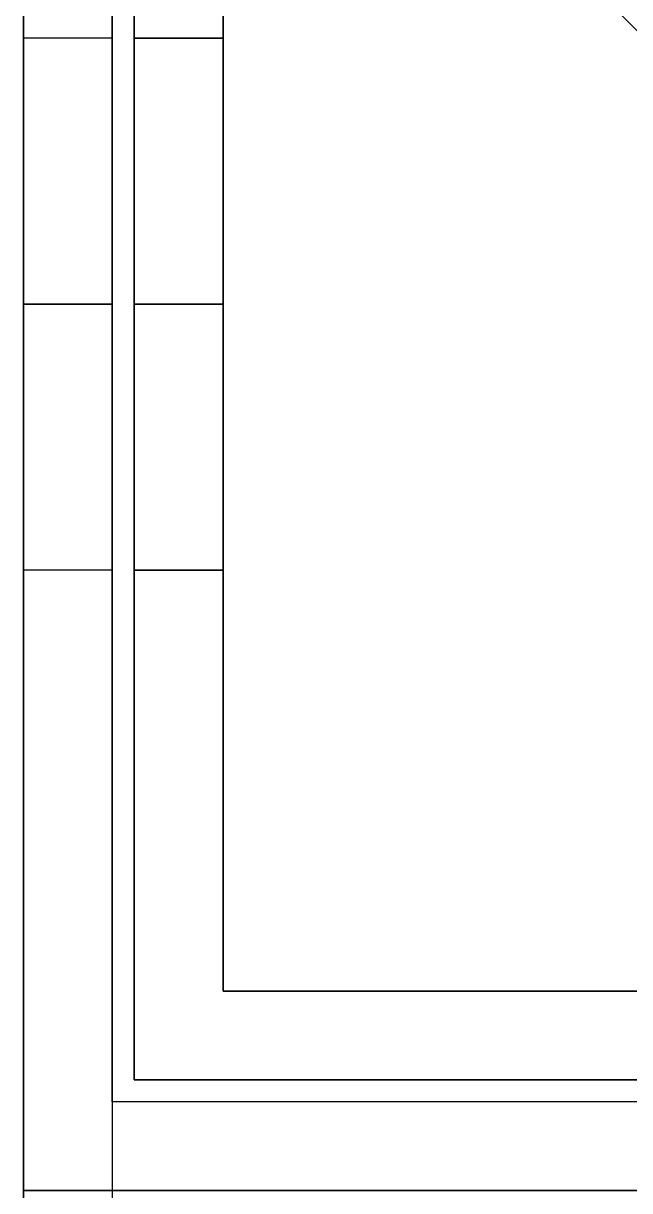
# Model space of a CAD drawing. Header units: millimetres. Extents: x -6529 to 809, y -8611 to 207.
# Drawn here: x -506.97 to -493.31, y 167.37 to 193.7 of the extents above; entities that cross this region are included whole.
import ezdxf

# ---------------------------------------------------------------- set-up
doc = ezdxf.new("R2010")
doc.units = ezdxf.units.MM
doc.header["$MEASUREMENT"] = 0
doc.layers.add('platen', color=7, linetype='Continuous', true_color=0x007f00)
doc.layers.add('staal', color=5, linetype='Continuous', true_color=0x0000ff)

# ---------------------------------------------------------------- blocks, each defined once
blk = doc.blocks.new('top plaat')
at = {"layer": 'platen'}
for points in [[(40, 0), (20, 0), (0, 0)], [(0, 0), (0, 0, 9), (0, 0, 18)], [(40, 0, 18), (20, 0, 18), (0, 0, 18)], [(40, 0, 9), (20, 0, 9), (0, 0, 9)]]:
    blk.add_open_spline(points, degree=2, dxfattribs=at)
for points in [[(0, 0), (0, -309), (0, -618), (0, -927), (0, -1236)], [(0, 0, 18), (0, -309, 18), (0, -618, 18), (0, -927, 18), (0, -1236, 18)], [(0, 0, 9), (0, -309, 9), (0, -618, 9), (0, -927, 9), (0, -1236, 9)]]:
    blk.add_open_spline(points, degree=2, knots=[4655.052018, 4655.052018, 4655.052018, 5274.345164, 5274.345164, 5893.638309, 5893.638309, 5893.638309], dxfattribs=at)
blk = doc.blocks.new('plaat laag')
at = {"layer": 'platen'}
for points in [[(-3.167, -957.995, 600), (-3.759, -1136.994, 600), (-4.351, -1315.993, 600)], [(-4.351, -1315.993, 300), (-4.255, -1286.993, 300), (-4.159, -1257.993, 300)], [(-4.351, -1315.993, 300), (-4.255, -1286.993, 300), (-4.159, -1257.993, 300)], [(-4.351, -1315.993, 600), (4.649, -1316.023, 600), (13.649, -1316.052, 600)], [(-4.351, -1315.993, 600), (-4.351, -1315.993, 450), (-4.351, -1315.993, 300)], [(13.649, -1316.052, 300), (4.649, -1316.023, 300), (-4.351, -1315.993, 300)], [(-4.351, -1315.993, 300), (4.649, -1316.023, 300), (13.649, -1316.052, 300)], [(-4.351, -1315.993, 450), (4.649, -1316.023, 450), (13.649, -1316.052, 450)]]:
    blk.add_open_spline(points, degree=2, dxfattribs=at)

msp = doc.modelspace()

# ---------------------------------------------------------------- linework, layer by layer
at = {"layer": 'staal'}
for p, q in [((-506.974, 207.367), (-466.974, 167.367)), ((-506.974, 207.367), (-466.974, 167.367)), ((-504.974, 193.367, 95.5), (-506.974, 193.367, 95.5)), ((-504.974, 193.367, 170.5), (-506.974, 193.367, 170.5)), ((-504.974, 193.367, 320.5), (-506.974, 193.367, 320.5)), ((-504.974, 193.367, 245.5), (-506.974, 193.367, 245.5)), ((-504.974, 193.367, 470.5), (-506.974, 193.367, 470.5)), ((-504.974, 193.367, 395.5), (-506.974, 193.367, 395.5)), ((-504.974, 193.367, 620.5), (-506.974, 193.367, 620.5)), ((-504.974, 193.367, 545.5), (-506.974, 193.367, 545.5)), ((-504.474, 193.367, 170.5), (-502.474, 193.367, 170.5)), ((-504.474, 193.367, 95.5), (-502.474, 193.367, 95.5)), ((-502.474, 193.367, 545.5), (-504.474, 193.367, 545.5)), ((-502.474, 193.367, 620.5), (-504.474, 193.367, 620.5)), ((-502.474, 193.367, 846.5), (-504.474, 193.367, 846.5)), ((-502.474, 193.367, 771.5), (-504.474, 193.367, 771.5)), ((-506.974, 187.367, 40), (-504.974, 187.367, 40)), ((-504.974, 187.367, 89.5), (-506.974, 187.367, 89.5)), ((-504.974, 187.367, 101.5), (-506.974, 187.367, 101.5)), ((-504.974, 187.367, 164.5), (-506.974, 187.367, 164.5)), ((-504.974, 187.367, 176.5), (-506.974, 187.367, 176.5)), ((-504.974, 187.367, 314.5), (-506.974, 187.367, 314.5)), ((-504.974, 187.367, 326.5), (-506.974, 187.367, 326.5)), ((-504.974, 187.367, 239.5), (-506.974, 187.367, 239.5)), ((-504.974, 187.367, 251.5), (-506.974, 187.367, 251.5)), ((-504.974, 187.367, 464.5), (-506.974, 187.367, 464.5)), ((-504.974, 187.367, 476.5), (-506.974, 187.367, 476.5)), ((-504.974, 187.367, 389.5), (-506.974, 187.367, 389.5)), ((-504.974, 187.367, 401.5), (-506.974, 187.367, 401.5)), ((-504.974, 187.367, 614.5), (-506.974, 187.367, 614.5)), ((-504.974, 187.367, 626.5), (-506.974, 187.367, 626.5)), ((-504.974, 187.367, 539.5), (-506.974, 187.367, 539.5)), ((-504.974, 187.367, 551.5), (-506.974, 187.367, 551.5)), ((-504.474, 187.367, 40), (-502.474, 187.367, 40)), ((-504.474, 187.367, 208), (-502.474, 187.367, 208)), ((-504.474, 187.367, 176.5), (-502.474, 187.367, 176.5)), ((-504.474, 187.367, 164.5), (-502.474, 187.367, 164.5)), ((-504.474, 187.367, 101.5), (-502.474, 187.367, 101.5)), ((-504.474, 187.367, 89.5), (-502.474, 187.367, 89.5)), ((-502.474, 187.367, 676), (-504.474, 187.367, 676)), ((-502.474, 187.367, 508), (-504.474, 187.367, 508)), ((-502.474, 187.367, 539.5), (-504.474, 187.367, 539.5)), ((-502.474, 187.367, 551.5), (-504.474, 187.367, 551.5)), ((-502.474, 187.367, 614.5), (-504.474, 187.367, 614.5)), ((-502.474, 187.367, 626.5), (-504.474, 187.367, 626.5)), ((-502.474, 187.367, 716), (-504.474, 187.367, 716)), ((-502.474, 187.367, 884), (-504.474, 187.367, 884)), ((-502.474, 187.367, 852.5), (-504.474, 187.367, 852.5)), ((-502.474, 187.367, 840.5), (-504.474, 187.367, 840.5)), ((-502.474, 187.367, 777.5), (-504.474, 187.367, 777.5)), ((-502.474, 187.367, 765.5), (-504.474, 187.367, 765.5)), ((-504.974, 181.367, 95.5), (-506.974, 181.367, 95.5)), ((-504.974, 181.367, 170.5), (-506.974, 181.367, 170.5)), ((-504.974, 181.367, 320.5), (-506.974, 181.367, 320.5)), ((-504.974, 181.367, 245.5), (-506.974, 181.367, 245.5)), ((-504.974, 181.367, 470.5), (-506.974, 181.367, 470.5)), ((-504.974, 181.367, 395.5), (-506.974, 181.367, 395.5)), ((-504.974, 181.367, 620.5), (-506.974, 181.367, 620.5)), ((-504.974, 181.367, 545.5), (-506.974, 181.367, 545.5)), ((-504.474, 181.367, 170.5), (-502.474, 181.367, 170.5)), ((-504.474, 181.367, 95.5), (-502.474, 181.367, 95.5)), ((-502.474, 181.367, 545.5), (-504.474, 181.367, 545.5)), ((-502.474, 181.367, 620.5), (-504.474, 181.367, 620.5)), ((-502.474, 181.367, 846.5), (-504.474, 181.367, 846.5)), ((-502.474, 181.367, 771.5), (-504.474, 181.367, 771.5))]:
    msp.add_line(p, q, dxfattribs=at)
msp.add_lwpolyline([(-506.974, 207.367), (809.026, 207.367), (809.026, -1108.633), (-506.974, -1108.633)], close=True, dxfattribs=at)
for points in [[(-506.974, 207.367), (-506.974, -450.633), (-506.974, -1108.633)], [(-506.974, 207.367, 40), (-506.974, -450.633, 40), (-506.974, -1108.633, 40)], [(-506.974, 207.367), (-486.974, 187.367), (-466.974, 167.367)], [(-466.974, 167.367, 40), (-486.974, 187.367, 40), (-506.974, 207.367, 40)], [(-506.974, 207.367, 20), (-506.974, 162.617, 20), (-506.974, 117.867, 20)], [(-506.974, 207.367, 40), (-486.974, 187.367, 40), (-466.974, 167.367, 40)], [(-506.974, 207.367, 676), (-486.974, 187.367, 676), (-466.974, 167.367, 676)], [(-466.974, 167.367, 716), (-486.974, 187.367, 716), (-506.974, 207.367, 716)], [(-506.974, 207.367, 676), (-506.974, -450.633, 676), (-506.974, -1108.633, 676)], [(-506.974, 207.367, 716), (-506.974, -450.633, 716), (-506.974, -1108.633, 716)], [(-506.974, 207.367, 676), (-486.974, 187.367, 676), (-466.974, 167.367, 676)], [(-466.974, 167.367, 716), (-486.974, 187.367, 716), (-506.974, 207.367, 716)], [(-506.974, 207.367, 696), (-506.974, 162.617, 696), (-506.974, 117.867, 696)], [(-506.974, 207.367, 40), (-506.974, 187.367, 40), (-506.974, 167.367, 40)], [(-506.974, 207.367, 676), (-506.974, 187.367, 676), (-506.974, 167.367, 676)], [(-506.974, 207.367, 658), (-506.974, 187.367, 658), (-506.974, 167.367, 658)], [(-504.974, 205.367, 38), (-486.974, 187.367, 38), (-468.974, 169.367, 38)], [(-468.974, 169.367, 2), (-486.974, 187.367, 2), (-504.974, 205.367, 2)], [(-504.974, 205.367, 38), (-504.974, -450.633, 38), (-504.974, -1106.633, 38)], [(-504.974, 205.367, 2), (-504.974, -450.633, 2), (-504.974, -1106.633, 2)], [(-504.974, 205.367, 20), (-504.974, 161.617, 20), (-504.974, 117.867, 20)], [(-468.974, 169.367, 38), (-486.974, 187.367, 38), (-504.974, 205.367, 38)], [(-504.974, 205.367, 2), (-486.974, 187.367, 2), (-468.974, 169.367, 2)], [(-504.974, 205.367, 714), (-486.974, 187.367, 714), (-468.974, 169.367, 714)], [(-468.974, 169.367, 678), (-486.974, 187.367, 678), (-504.974, 205.367, 678)], [(-504.974, 205.367, 714), (-486.974, 187.367, 714), (-468.974, 169.367, 714)], [(-468.974, 169.367, 678), (-486.974, 187.367, 678), (-504.974, 205.367, 678)], [(-504.974, 205.367, 714), (-504.974, -450.633, 714), (-504.974, -1106.633, 714)], [(-504.974, 205.367, 678), (-504.974, -450.633, 678), (-504.974, -1106.633, 678)], [(-504.974, 205.367, 696), (-504.974, 161.617, 696), (-504.974, 117.867, 696)], [(-504.974, 169.367, 40), (-504.974, 187.367, 40), (-504.974, 205.367, 40)], [(-504.974, 169.367, 676), (-504.974, 187.367, 676), (-504.974, 205.367, 676)], [(-504.974, 169.367, 658), (-504.974, 187.367, 658), (-504.974, 205.367, 658)], [(-504.474, 204.867, 40), (-504.474, 187.367, 40), (-504.474, 169.867, 40)], [(-504.474, 204.867, 208), (-504.474, 187.367, 208), (-504.474, 169.867, 208)], [(-504.474, 204.867, 124), (-504.474, 187.367, 124), (-504.474, 169.867, 124)], [(-504.474, 169.867, 676), (-504.474, 187.367, 676), (-504.474, 204.867, 676)], [(-504.474, 169.867, 508), (-504.474, 187.367, 508), (-504.474, 204.867, 508)], [(-504.474, 169.867, 592), (-504.474, 187.367, 592), (-504.474, 204.867, 592)], [(-504.474, 169.867, 716), (-504.474, 187.367, 716), (-504.474, 204.867, 716)], [(-504.474, 169.867, 884), (-504.474, 187.367, 884), (-504.474, 204.867, 884)], [(-504.474, 169.867, 800), (-504.474, 187.367, 800), (-504.474, 204.867, 800)], [(-502.474, 171.867, 40), (-502.474, 187.367, 40), (-502.474, 202.867, 40)], [(-502.474, 171.867, 208), (-502.474, 187.367, 208), (-502.474, 202.867, 208)], [(-502.474, 171.867, 124), (-502.474, 187.367, 124), (-502.474, 202.867, 124)], [(-502.474, 202.867, 676), (-502.474, 187.367, 676), (-502.474, 171.867, 676)], [(-502.474, 202.867, 508), (-502.474, 187.367, 508), (-502.474, 171.867, 508)], [(-502.474, 202.867, 592), (-502.474, 187.367, 592), (-502.474, 171.867, 592)], [(-502.474, 202.867, 716), (-502.474, 187.367, 716), (-502.474, 171.867, 716)], [(-502.474, 202.867, 884), (-502.474, 187.367, 884), (-502.474, 171.867, 884)], [(-502.474, 202.867, 800), (-502.474, 187.367, 800), (-502.474, 171.867, 800)], [(-506.974, 187.367, 40), (-506.974, 187.367, 64.75), (-506.974, 187.367, 89.5)], [(-506.974, 187.367, 101.5), (-506.974, 187.367, 133), (-506.974, 187.367, 164.5)], [(-506.974, 187.367, 176.5), (-506.974, 187.367, 208), (-506.974, 187.367, 239.5)], [(-506.974, 187.367, 251.5), (-506.974, 187.367, 283), (-506.974, 187.367, 314.5)], [(-506.974, 187.367, 326.5), (-506.974, 187.367, 358), (-506.974, 187.367, 389.5)], [(-506.974, 187.367, 401.5), (-506.974, 187.367, 433), (-506.974, 187.367, 464.5)], [(-506.974, 187.367, 476.5), (-506.974, 187.367, 508), (-506.974, 187.367, 539.5)], [(-506.974, 187.367, 551.5), (-506.974, 187.367, 583), (-506.974, 187.367, 614.5)], [(-506.974, 187.367, 626.5), (-506.974, 187.367, 651.25), (-506.974, 187.367, 676)], [(-504.974, 187.367, 40), (-504.974, 187.367, 64.75), (-504.974, 187.367, 89.5)], [(-504.974, 187.367, 101.5), (-504.974, 187.367, 133), (-504.974, 187.367, 164.5)], [(-504.974, 187.367, 176.5), (-504.974, 187.367, 208), (-504.974, 187.367, 239.5)], [(-504.974, 187.367, 251.5), (-504.974, 187.367, 283), (-504.974, 187.367, 314.5)], [(-504.974, 187.367, 326.5), (-504.974, 187.367, 358), (-504.974, 187.367, 389.5)], [(-504.974, 187.367, 401.5), (-504.974, 187.367, 433), (-504.974, 187.367, 464.5)], [(-504.974, 187.367, 476.5), (-504.974, 187.367, 508), (-504.974, 187.367, 539.5)], [(-504.974, 187.367, 551.5), (-504.974, 187.367, 583), (-504.974, 187.367, 614.5)], [(-504.974, 187.367, 626.5), (-504.974, 187.367, 651.25), (-504.974, 187.367, 676)], [(-504.474, 187.367, 40), (-504.474, 187.367, 64.75), (-504.474, 187.367, 89.5)], [(-504.474, 187.367, 101.5), (-504.474, 187.367, 133), (-504.474, 187.367, 164.5)], [(-504.474, 187.367, 176.5), (-504.474, 187.367, 192.25), (-504.474, 187.367, 208)], [(-504.474, 187.367, 676), (-504.474, 187.367, 651.25), (-504.474, 187.367, 626.5)], [(-504.474, 187.367, 614.5), (-504.474, 187.367, 583), (-504.474, 187.367, 551.5)], [(-504.474, 187.367, 539.5), (-504.474, 187.367, 523.75), (-504.474, 187.367, 508)], [(-504.474, 187.367, 716), (-504.474, 187.367, 740.75), (-504.474, 187.367, 765.5)], [(-504.474, 187.367, 777.5), (-504.474, 187.367, 809), (-504.474, 187.367, 840.5)], [(-504.474, 187.367, 852.5), (-504.474, 187.367, 868.25), (-504.474, 187.367, 884)], [(-502.474, 187.367, 40), (-502.474, 187.367, 64.75), (-502.474, 187.367, 89.5)], [(-502.474, 187.367, 101.5), (-502.474, 187.367, 133), (-502.474, 187.367, 164.5)], [(-502.474, 187.367, 176.5), (-502.474, 187.367, 192.25), (-502.474, 187.367, 208)], [(-502.474, 187.367, 676), (-502.474, 187.367, 651.25), (-502.474, 187.367, 626.5)], [(-502.474, 187.367, 614.5), (-502.474, 187.367, 583), (-502.474, 187.367, 551.5)], [(-502.474, 187.367, 539.5), (-502.474, 187.367, 523.75), (-502.474, 187.367, 508)], [(-502.474, 187.367, 716), (-502.474, 187.367, 740.75), (-502.474, 187.367, 765.5)], [(-502.474, 187.367, 777.5), (-502.474, 187.367, 809), (-502.474, 187.367, 840.5)], [(-502.474, 187.367, 852.5), (-502.474, 187.367, 868.25), (-502.474, 187.367, 884)], [(-502.474, 171.867, 40), (-502.474, 171.867, 124), (-502.474, 171.867, 208)], [(-471.474, 171.867, 40), (-486.974, 171.867, 40), (-502.474, 171.867, 40)], [(-471.474, 171.867, 208), (-486.974, 171.867, 208), (-502.474, 171.867, 208)], [(-471.474, 171.867, 124), (-486.974, 171.867, 124), (-502.474, 171.867, 124)], [(-502.474, 171.867, 676), (-502.474, 171.867, 592), (-502.474, 171.867, 508)], [(-502.474, 171.867, 676), (-486.974, 171.867, 676), (-471.474, 171.867, 676)], [(-502.474, 171.867, 508), (-486.974, 171.867, 508), (-471.474, 171.867, 508)], [(-502.474, 171.867, 592), (-486.974, 171.867, 592), (-471.474, 171.867, 592)], [(-502.474, 171.867, 716), (-502.474, 171.867, 800), (-502.474, 171.867, 884)], [(-502.474, 171.867, 716), (-486.974, 171.867, 716), (-471.474, 171.867, 716)], [(-502.474, 171.867, 884), (-486.974, 171.867, 884), (-471.474, 171.867, 884)], [(-502.474, 171.867, 800), (-486.974, 171.867, 800), (-471.474, 171.867, 800)], [(-504.474, 169.867, 40), (-486.974, 169.867, 40), (-469.474, 169.867, 40)], [(-504.474, 169.867, 208), (-486.974, 169.867, 208), (-469.474, 169.867, 208)], [(-504.474, 169.867, 40), (-504.474, 169.867, 124), (-504.474, 169.867, 208)], [(-504.474, 169.867, 124), (-486.974, 169.867, 124), (-469.474, 169.867, 124)], [(-469.474, 169.867, 676), (-486.974, 169.867, 676), (-504.474, 169.867, 676)], [(-504.474, 169.867, 676), (-504.474, 169.867, 592), (-504.474, 169.867, 508)], [(-469.474, 169.867, 508), (-486.974, 169.867, 508), (-504.474, 169.867, 508)], [(-469.474, 169.867, 592), (-486.974, 169.867, 592), (-504.474, 169.867, 592)], [(-469.474, 169.867, 716), (-486.974, 169.867, 716), (-504.474, 169.867, 716)], [(-504.474, 169.867, 716), (-504.474, 169.867, 800), (-504.474, 169.867, 884)], [(-469.474, 169.867, 884), (-486.974, 169.867, 884), (-504.474, 169.867, 884)], [(-469.474, 169.867, 800), (-486.974, 169.867, 800), (-504.474, 169.867, 800)], [(-504.974, 169.367, 40), (-504.974, 169.367, 358), (-504.974, 169.367, 676)], [(-468.974, 169.367, 40), (-486.974, 169.367, 40), (-504.974, 169.367, 40)], [(-468.974, 169.367, 676), (-486.974, 169.367, 676), (-504.974, 169.367, 676)], [(-468.974, 169.367, 658), (-486.974, 169.367, 658), (-504.974, 169.367, 658)], [(-506.974, 167.367, 40), (-486.974, 167.367, 40), (-466.974, 167.367, 40)], [(-506.974, 167.367, 40), (-506.974, 167.367, 358), (-506.974, 167.367, 676)], [(-506.974, 167.367, 676), (-486.974, 167.367, 676), (-466.974, 167.367, 676)], [(-506.974, 167.367, 658), (-486.974, 167.367, 658), (-466.974, 167.367, 658)]]:
    msp.add_open_spline(points, degree=2, dxfattribs=at)
for points, weights, knots in [([(-506.974, 193.367, 95.5), (-506.974, 193.367, 101.5), (-506.974, 187.367, 101.5), (-506.974, 181.367, 101.5), (-506.974, 181.367, 95.5), (-506.974, 181.367, 89.5), (-506.974, 187.367, 89.5), (-506.974, 193.367, 89.5), (-506.974, 193.367, 95.5)], [1, 0.707106781187, 1, 0.707106781187, 1, 0.707106781187, 1, 0.707106781187, 1], [0, 0, 0, 7.853982, 7.853982, 15.707963, 15.707963, 23.561945, 23.561945, 31.415927, 31.415927, 31.415927]), ([(-506.974, 193.367, 170.5), (-506.974, 193.367, 176.5), (-506.974, 187.367, 176.5), (-506.974, 181.367, 176.5), (-506.974, 181.367, 170.5), (-506.974, 181.367, 164.5), (-506.974, 187.367, 164.5), (-506.974, 193.367, 164.5), (-506.974, 193.367, 170.5)], [1, 0.707106781187, 1, 0.707106781187, 1, 0.707106781187, 1, 0.707106781187, 1], [0, 0, 0, 7.853982, 7.853982, 15.707963, 15.707963, 23.561945, 23.561945, 31.415927, 31.415927, 31.415927]), ([(-506.974, 193.367, 320.5), (-506.974, 193.367, 326.5), (-506.974, 187.367, 326.5), (-506.974, 181.367, 326.5), (-506.974, 181.367, 320.5), (-506.974, 181.367, 314.5), (-506.974, 187.367, 314.5), (-506.974, 193.367, 314.5), (-506.974, 193.367, 320.5)], [1, 0.707106781187, 1, 0.707106781187, 1, 0.707106781187, 1, 0.707106781187, 1], [0, 0, 0, 7.853982, 7.853982, 15.707963, 15.707963, 23.561945, 23.561945, 31.415927, 31.415927, 31.415927]), ([(-506.974, 193.367, 245.5), (-506.974, 193.367, 251.5), (-506.974, 187.367, 251.5), (-506.974, 181.367, 251.5), (-506.974, 181.367, 245.5), (-506.974, 181.367, 239.5), (-506.974, 187.367, 239.5), (-506.974, 193.367, 239.5), (-506.974, 193.367, 245.5)], [0.999999860338, 0.707106851018, 1, 0.707106781187, 1, 0.707106781187, 1, 0.707106781187, 1], [0, 0, 0, 7.85398, 7.85398, 15.707962, 15.707962, 23.561944, 23.561944, 31.415927, 31.415927, 31.415927]), ([(-506.974, 193.367, 470.5), (-506.974, 193.367, 476.5), (-506.974, 187.367, 476.5), (-506.974, 181.367, 476.5), (-506.974, 181.367, 470.5), (-506.974, 181.367, 464.5), (-506.974, 187.367, 464.5), (-506.974, 193.367, 464.5), (-506.974, 193.367, 470.5)], [0.999999860338, 0.707106851018, 1, 0.707106781187, 1, 0.707106781187, 1, 0.707106781187, 1], [0, 0, 0, 7.85398, 7.85398, 15.707962, 15.707962, 23.561944, 23.561944, 31.415927, 31.415927, 31.415927]), ([(-506.974, 193.367, 395.5), (-506.974, 193.367, 401.5), (-506.974, 187.367, 401.5), (-506.974, 181.367, 401.5), (-506.974, 181.367, 395.5), (-506.974, 181.367, 389.5), (-506.974, 187.367, 389.5), (-506.974, 193.367, 389.5), (-506.974, 193.367, 395.5)], [1, 0.707106781187, 1, 0.707106781187, 1, 0.707106781187, 1, 0.707106781187, 1], [0, 0, 0, 7.853982, 7.853982, 15.707963, 15.707963, 23.561945, 23.561945, 31.415927, 31.415927, 31.415927]), ([(-506.974, 193.367, 620.5), (-506.974, 193.367, 626.5), (-506.974, 187.367, 626.5), (-506.974, 181.367, 626.5), (-506.974, 181.367, 620.5), (-506.974, 181.367, 614.5), (-506.974, 187.367, 614.5), (-506.974, 193.367, 614.5), (-506.974, 193.367, 620.5)], [1, 0.707106781187, 1, 0.707106781187, 1, 0.707106781187, 1, 0.707106781187, 1], [0, 0, 0, 7.853982, 7.853982, 15.707963, 15.707963, 23.561945, 23.561945, 31.415927, 31.415927, 31.415927]), ([(-506.974, 193.367, 545.5), (-506.974, 193.367, 551.5), (-506.974, 187.367, 551.5), (-506.974, 181.367, 551.5), (-506.974, 181.367, 545.5), (-506.974, 181.367, 539.5), (-506.974, 187.367, 539.5), (-506.974, 193.367, 539.5), (-506.974, 193.367, 545.5)], [1, 0.707106781187, 1, 0.707106781187, 1, 0.707106781187, 1, 0.707106781187, 1], [0, 0, 0, 7.853982, 7.853982, 15.707963, 15.707963, 23.561945, 23.561945, 31.415927, 31.415927, 31.415927]), ([(-506.974, 193.367, 95.5), (-506.974, 193.367, 89.5), (-506.974, 187.367, 89.5), (-506.974, 181.367, 89.5), (-506.974, 181.367, 95.5)], [1, 0.707106781187, 1, 0.707106781187, 1], [-31.415927, -31.415927, -31.415927, -23.561945, -23.561945, -15.707963, -15.707963, -15.707963]), ([(-506.974, 193.367, 170.5), (-506.974, 193.367, 164.5), (-506.974, 187.367, 164.5), (-506.974, 181.367, 164.5), (-506.974, 181.367, 170.5)], [1, 0.707106781187, 1, 0.707106781187, 1], [-31.415927, -31.415927, -31.415927, -23.561945, -23.561945, -15.707963, -15.707963, -15.707963]), ([(-506.974, 193.367, 320.5), (-506.974, 193.367, 314.5), (-506.974, 187.367, 314.5), (-506.974, 181.367, 314.5), (-506.974, 181.367, 320.5)], [1, 0.707106781187, 1, 0.707106781187, 1], [-31.415927, -31.415927, -31.415927, -23.561945, -23.561945, -15.707963, -15.707963, -15.707963]), ([(-506.974, 193.367, 245.5), (-506.974, 193.367, 239.5), (-506.974, 187.367, 239.5), (-506.974, 181.367, 239.5), (-506.974, 181.367, 245.5)], [1, 0.707106781187, 1, 0.707106781187, 1], [-31.415927, -31.415927, -31.415927, -23.561945, -23.561945, -15.707963, -15.707963, -15.707963]), ([(-506.974, 193.367, 470.5), (-506.974, 193.367, 464.5), (-506.974, 187.367, 464.5), (-506.974, 181.367, 464.5), (-506.974, 181.367, 470.5)], [1, 0.707106781187, 1, 0.707106781187, 1], [-31.415927, -31.415927, -31.415927, -23.561945, -23.561945, -15.707963, -15.707963, -15.707963]), ([(-506.974, 193.367, 395.5), (-506.974, 193.367, 389.5), (-506.974, 187.367, 389.5), (-506.974, 181.367, 389.5), (-506.974, 181.367, 395.5)], [1, 0.707106781187, 1, 0.707106781187, 1], [-31.415927, -31.415927, -31.415927, -23.561945, -23.561945, -15.707963, -15.707963, -15.707963]), ([(-506.974, 193.367, 620.5), (-506.974, 193.367, 614.5), (-506.974, 187.367, 614.5), (-506.974, 181.367, 614.5), (-506.974, 181.367, 620.5)], [1, 0.707106781187, 1, 0.707106781187, 1], [-31.415927, -31.415927, -31.415927, -23.561945, -23.561945, -15.707963, -15.707963, -15.707963]), ([(-506.974, 193.367, 545.5), (-506.974, 193.367, 539.5), (-506.974, 187.367, 539.5), (-506.974, 181.367, 539.5), (-506.974, 181.367, 545.5)], [1, 0.707106781187, 1, 0.707106781187, 1], [-31.415927, -31.415927, -31.415927, -23.561945, -23.561945, -15.707963, -15.707963, -15.707963]), ([(-504.974, 193.367, 95.5), (-504.974, 193.367, 89.5), (-504.974, 187.367, 89.5), (-504.974, 181.367, 89.5), (-504.974, 181.367, 95.5), (-504.974, 181.367, 101.5), (-504.974, 187.367, 101.5), (-504.974, 193.367, 101.5), (-504.974, 193.367, 95.5)], [1, 0.707106781187, 1, 0.707106781187, 1, 0.707106781187, 1, 0.707106781187, 1], [-31.415927, -31.415927, -31.415927, -23.561945, -23.561945, -15.707963, -15.707963, -7.853982, -7.853982, 0, 0, 0]), ([(-504.974, 193.367, 170.5), (-504.974, 193.367, 164.5), (-504.974, 187.367, 164.5), (-504.974, 181.367, 164.5), (-504.974, 181.367, 170.5), (-504.974, 181.367, 176.5), (-504.974, 187.367, 176.5), (-504.974, 193.367, 176.5), (-504.974, 193.367, 170.5)], [1, 0.707106781187, 1, 0.707106781187, 1, 0.707106781187, 1, 0.707106781187, 1], [-31.415927, -31.415927, -31.415927, -23.561945, -23.561945, -15.707963, -15.707963, -7.853982, -7.853982, 0, 0, 0]), ([(-504.974, 193.367, 320.5), (-504.974, 193.367, 314.5), (-504.974, 187.367, 314.5), (-504.974, 181.367, 314.5), (-504.974, 181.367, 320.5), (-504.974, 181.367, 326.5), (-504.974, 187.367, 326.5), (-504.974, 193.367, 326.5), (-504.974, 193.367, 320.5)], [1, 0.707106781187, 1, 0.707106781187, 1, 0.707106781187, 1, 0.707106781187, 1], [-31.415927, -31.415927, -31.415927, -23.561945, -23.561945, -15.707963, -15.707963, -7.853982, -7.853982, 0, 0, 0]), ([(-504.974, 193.367, 245.5), (-504.974, 193.367, 239.5), (-504.974, 187.367, 239.5), (-504.974, 181.367, 239.5), (-504.974, 181.367, 245.5), (-504.974, 181.367, 251.5), (-504.974, 187.367, 251.5), (-504.974, 193.367, 251.5), (-504.974, 193.367, 245.5)], [1, 0.707106781187, 1, 0.707106781187, 1, 0.707106781187, 1, 0.707106781187, 1], [-31.415927, -31.415927, -31.415927, -23.561945, -23.561945, -15.707963, -15.707963, -7.853982, -7.853982, 0, 0, 0]), ([(-504.974, 193.367, 470.5), (-504.974, 193.367, 464.5), (-504.974, 187.367, 464.5), (-504.974, 181.367, 464.5), (-504.974, 181.367, 470.5), (-504.974, 181.367, 476.5), (-504.974, 187.367, 476.5), (-504.974, 193.367, 476.5), (-504.974, 193.367, 470.5)], [1, 0.707106781187, 1, 0.707106781187, 1, 0.707106781187, 1, 0.707106781187, 1], [-31.415927, -31.415927, -31.415927, -23.561945, -23.561945, -15.707963, -15.707963, -7.853982, -7.853982, 0, 0, 0]), ([(-504.974, 193.367, 395.5), (-504.974, 193.367, 389.5), (-504.974, 187.367, 389.5), (-504.974, 181.367, 389.5), (-504.974, 181.367, 395.5), (-504.974, 181.367, 401.5), (-504.974, 187.367, 401.5), (-504.974, 193.367, 401.5), (-504.974, 193.367, 395.5)], [1, 0.707106781187, 1, 0.707106781187, 1, 0.707106781187, 1, 0.707106781187, 1], [-31.415927, -31.415927, -31.415927, -23.561945, -23.561945, -15.707963, -15.707963, -7.853982, -7.853982, 0, 0, 0]), ([(-504.974, 193.367, 620.5), (-504.974, 193.367, 614.5), (-504.974, 187.367, 614.5), (-504.974, 181.367, 614.5), (-504.974, 181.367, 620.5), (-504.974, 181.367, 626.5), (-504.974, 187.367, 626.5), (-504.974, 193.367, 626.5), (-504.974, 193.367, 620.5)], [1, 0.707106781187, 1, 0.707106781187, 1, 0.707106781187, 1, 0.707106781187, 1], [-31.415927, -31.415927, -31.415927, -23.561945, -23.561945, -15.707963, -15.707963, -7.853982, -7.853982, 0, 0, 0]), ([(-504.974, 193.367, 545.5), (-504.974, 193.367, 539.5), (-504.974, 187.367, 539.5), (-504.974, 181.367, 539.5), (-504.974, 181.367, 545.5), (-504.974, 181.367, 551.5), (-504.974, 187.367, 551.5), (-504.974, 193.367, 551.5), (-504.974, 193.367, 545.5)], [1, 0.707106781187, 1, 0.707106781187, 1, 0.707106781187, 1, 0.707106781187, 1], [-31.415927, -31.415927, -31.415927, -23.561945, -23.561945, -15.707963, -15.707963, -7.853982, -7.853982, 0, 0, 0]), ([(-504.474, 193.367, 170.5), (-504.474, 193.367, 176.5), (-504.474, 187.367, 176.5), (-504.474, 181.367, 176.5), (-504.474, 181.367, 170.5), (-504.474, 181.367, 164.5), (-504.474, 187.367, 164.5), (-504.474, 193.367, 164.5), (-504.474, 193.367, 170.5)], [1, 0.707106781187, 1, 0.707106781187, 1, 0.707106781187, 1, 0.707106781187, 1], [0, 0, 0, 7.853982, 7.853982, 15.707963, 15.707963, 23.561945, 23.561945, 31.415927, 31.415927, 31.415927]), ([(-504.474, 193.367, 95.5), (-504.474, 193.367, 101.5), (-504.474, 187.367, 101.5), (-504.474, 181.367, 101.5), (-504.474, 181.367, 95.5), (-504.474, 181.367, 89.5), (-504.474, 187.367, 89.5), (-504.474, 193.367, 89.5), (-504.474, 193.367, 95.5)], [1, 0.707106781187, 1, 0.707106781187, 1, 0.707106781187, 1, 0.707106781187, 1], [0, 0, 0, 7.853982, 7.853982, 15.707963, 15.707963, 23.561945, 23.561945, 31.415927, 31.415927, 31.415927]), ([(-504.474, 193.367, 545.5), (-504.474, 193.367, 551.5), (-504.474, 187.367, 551.5), (-504.474, 181.367, 551.5), (-504.474, 181.367, 545.5), (-504.474, 181.367, 539.5), (-504.474, 187.367, 539.5), (-504.474, 193.367, 539.5), (-504.474, 193.367, 545.5)], [1, 0.707106781187, 1, 0.707106781187, 1, 0.707106781187, 1, 0.707106781187, 1], [-31.415927, -31.415927, -31.415927, -23.561945, -23.561945, -15.707963, -15.707963, -7.853982, -7.853982, 0, 0, 0]), ([(-504.474, 193.367, 620.5), (-504.474, 193.367, 626.5), (-504.474, 187.367, 626.5), (-504.474, 181.367, 626.5), (-504.474, 181.367, 620.5), (-504.474, 181.367, 614.5), (-504.474, 187.367, 614.5), (-504.474, 193.367, 614.5), (-504.474, 193.367, 620.5)], [1, 0.707106781187, 1, 0.707106781187, 1, 0.707106781187, 1, 0.707106781187, 1], [-31.415927, -31.415927, -31.415927, -23.561945, -23.561945, -15.707963, -15.707963, -7.853982, -7.853982, 0, 0, 0]), ([(-504.474, 193.367, 846.5), (-504.474, 193.367, 840.5), (-504.474, 187.367, 840.5), (-504.474, 181.367, 840.5), (-504.474, 181.367, 846.5), (-504.474, 181.367, 852.5), (-504.474, 187.367, 852.5), (-504.474, 193.367, 852.5), (-504.474, 193.367, 846.5)], [1, 0.707106781187, 1, 0.707106781187, 1, 0.707106781187, 1, 0.707106781187, 1], [-31.415927, -31.415927, -31.415927, -23.561945, -23.561945, -15.707963, -15.707963, -7.853982, -7.853982, 0, 0, 0]), ([(-504.474, 193.367, 771.5), (-504.474, 193.367, 765.5), (-504.474, 187.367, 765.5), (-504.474, 181.367, 765.5), (-504.474, 181.367, 771.5), (-504.474, 181.367, 777.5), (-504.474, 187.367, 777.5), (-504.474, 193.367, 777.5), (-504.474, 193.367, 771.5)], [1, 0.707106781187, 1, 0.707106781187, 1, 0.707106781187, 1, 0.707106781187, 1], [-31.415927, -31.415927, -31.415927, -23.561945, -23.561945, -15.707963, -15.707963, -7.853982, -7.853982, 0, 0, 0]), ([(-502.474, 193.367, 170.5), (-502.474, 193.367, 164.5), (-502.474, 187.367, 164.5), (-502.474, 181.367, 164.5), (-502.474, 181.367, 170.5), (-502.474, 181.367, 176.5), (-502.474, 187.367, 176.5), (-502.474, 193.367, 176.5), (-502.474, 193.367, 170.5)], [1, 0.707106781187, 1, 0.707106781187, 1, 0.707106781187, 1, 0.707106781187, 1], [-31.415927, -31.415927, -31.415927, -23.561945, -23.561945, -15.707963, -15.707963, -7.853982, -7.853982, 0, 0, 0]), ([(-502.474, 193.367, 95.5), (-502.474, 193.367, 89.5), (-502.474, 187.367, 89.5), (-502.474, 181.367, 89.5), (-502.474, 181.367, 95.5), (-502.474, 181.367, 101.5), (-502.474, 187.367, 101.5), (-502.474, 193.367, 101.5), (-502.474, 193.367, 95.5)], [1, 0.707106781187, 1, 0.707106781187, 1, 0.707106781187, 1, 0.707106781187, 1], [-31.415927, -31.415927, -31.415927, -23.561945, -23.561945, -15.707963, -15.707963, -7.853982, -7.853982, 0, 0, 0]), ([(-502.474, 193.367, 545.5), (-502.474, 193.367, 539.5), (-502.474, 187.367, 539.5), (-502.474, 181.367, 539.5), (-502.474, 181.367, 545.5), (-502.474, 181.367, 551.5), (-502.474, 187.367, 551.5), (-502.474, 193.367, 551.5), (-502.474, 193.367, 545.5)], [1, 0.707106781187, 1, 0.707106781187, 1, 0.707106781187, 1, 0.707106781187, 1], [0, 0, 0, 7.853982, 7.853982, 15.707963, 15.707963, 23.561945, 23.561945, 31.415927, 31.415927, 31.415927]), ([(-502.474, 193.367, 620.5), (-502.474, 193.367, 614.5), (-502.474, 187.367, 614.5), (-502.474, 181.367, 614.5), (-502.474, 181.367, 620.5), (-502.474, 181.367, 626.5), (-502.474, 187.367, 626.5), (-502.474, 193.367, 626.5), (-502.474, 193.367, 620.5)], [1, 0.707106781187, 1, 0.707106781187, 1, 0.707106781187, 1, 0.707106781187, 1], [0, 0, 0, 7.853982, 7.853982, 15.707963, 15.707963, 23.561945, 23.561945, 31.415927, 31.415927, 31.415927]), ([(-502.474, 193.367, 846.5), (-502.474, 193.367, 852.5), (-502.474, 187.367, 852.5), (-502.474, 181.367, 852.5), (-502.474, 181.367, 846.5), (-502.474, 181.367, 840.5), (-502.474, 187.367, 840.5), (-502.474, 193.367, 840.5), (-502.474, 193.367, 846.5)], [1, 0.707106781187, 1, 0.707106781187, 1, 0.707106781187, 1, 0.707106781187, 1], [0, 0, 0, 7.853982, 7.853982, 15.707963, 15.707963, 23.561945, 23.561945, 31.415927, 31.415927, 31.415927]), ([(-502.474, 193.367, 771.5), (-502.474, 193.367, 777.5), (-502.474, 187.367, 777.5), (-502.474, 181.367, 777.5), (-502.474, 181.367, 771.5), (-502.474, 181.367, 765.5), (-502.474, 187.367, 765.5), (-502.474, 193.367, 765.5), (-502.474, 193.367, 771.5)], [1, 0.707106781187, 1, 0.707106781187, 1, 0.707106781187, 1, 0.707106781187, 1], [0, 0, 0, 7.853982, 7.853982, 15.707963, 15.707963, 23.561945, 23.561945, 31.415927, 31.415927, 31.415927])]:
    msp.add_rational_spline(points, weights, degree=2, knots=knots, dxfattribs=at)

# ---------------------------------------------------------------- block references
at = {"layer": 'platen'}
msp.add_blockref('top plaat', (-506.974, 167.367, 716), dxfattribs=at)
at = {"layer": 'platen', "rotation": 270.1894193054011}
msp.add_blockref('plaat laag', (809.026, 167.367, 58), dxfattribs=at)

doc.saveas('drawing.dxf')
